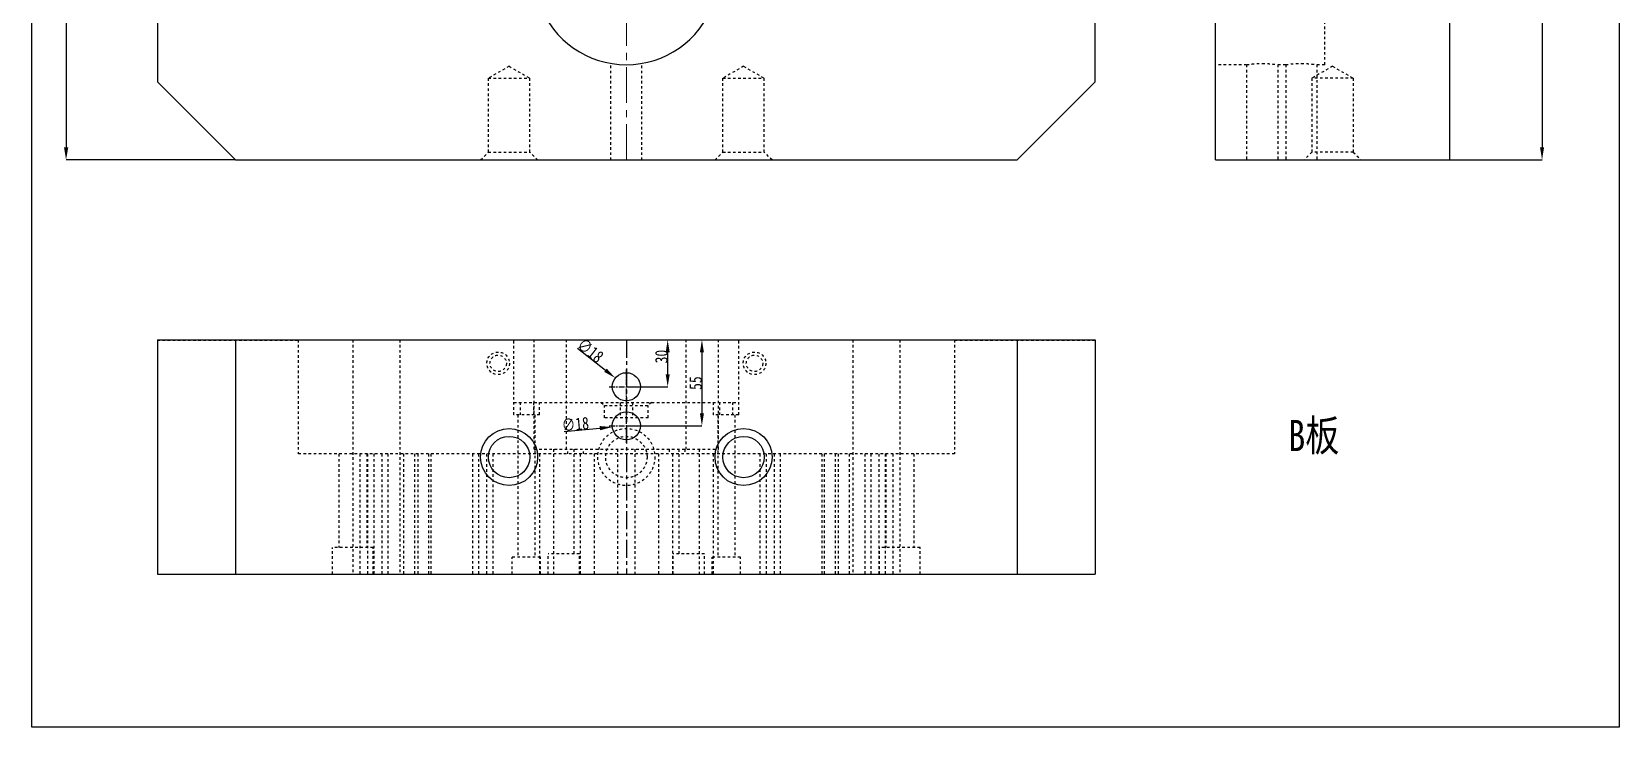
# Model space of a CAD drawing. Header units: millimetres. Extents: x 723 to 11228, y -2384 to 1578.
# Drawn here: x 7033 to 8049, y -1505 to -1060 of the extents above; entities that cross this region are included whole.
import ezdxf

# ---------------------------------------------------------------- set-up
doc = ezdxf.new("R2010")
doc.units = ezdxf.units.MM
doc.header["$LTSCALE"] = 16.335
doc.header["$PDMODE"] = 3
doc.header["$PDSIZE"] = 0.3125
doc.linetypes.add('CENTER', pattern=[0.6, 0.375, -0.075, 0.075, -0.075])
doc.linetypes.add('HIDDEN', pattern=[0.2, 0.1, -0.1])
doc.layers.get('0').update_dxf_attribs({"linetype": 'CONTINUOUS'})
doc.layers.get('Defpoints').update_dxf_attribs({"linetype": 'CONTINUOUS'})
doc.layers.add('DEFAULT_2', color=8, linetype='HIDDEN')
doc.layers.add('epin', color=13, linetype='CONTINUOUS', lineweight=9)
doc.styles.get("Standard").update_dxf_attribs({"font": 'txt', "width": 0.8})
doc.dimstyles.new('ISO-25', dxfattribs={"dimtxt": 8, "dimasz": 8, "dimexe": 0, "dimexo": 0, "dimgap": 0, "dimtad": 1, "dimtxsty": 'Standard', "dimcen": 0, "dimclrd": 4, "dimclre": 4, "dimclrt": 6, "dimadec": 0, "dimazin": 0, "dimtfac": 1, "dimtofl": 0, "dimtmove": 0, "dimatfit": 3, "dimfxl": 0, "dimarcsym": 0})

# ---------------------------------------------------------------- blocks, each defined once
blk = doc.blocks.new('*D264')
at = {"color": 4, "lineweight": -2}
for p, q in [((7428.2, -1256.9), (7439.9, -1256.9)), ((7439.9, -1278.9), (7439.9, -1264.9)), ((7413.5, -1286.9), (7439.9, -1286.9))]:
    blk.add_line(p, q, dxfattribs=at)
at = {"color": 4}
for points in [[(7438.6, -1264.9), (7441.2, -1264.9), (7439.9, -1256.9)], [(7438.6, -1278.9), (7441.2, -1278.9), (7439.9, -1286.9)]]:
    blk.add_solid(points, dxfattribs=at)
at = {"layer": 'Defpoints', "color": 0}
for p in [(7428.2, -1256.9), (7439.9, -1256.9), (7413.5, -1286.9)]:
    blk.add_point(p, dxfattribs=at)
at = {"color": 6, "insert": (7435.9, -1267.6), "char_height": 8, "attachment_point": 5, "rotation": 90}
blk.add_mtext('30', dxfattribs=at)
blk = doc.blocks.new('*D265')
at = {"color": 4, "lineweight": -2}
for p, q in [((7428.2, -1256.9), (7461.8, -1256.9)), ((7461.8, -1264.9), (7461.8, -1303.9)), ((7413.5, -1311.9), (7461.8, -1311.9))]:
    blk.add_line(p, q, dxfattribs=at)
at = {"color": 4}
for points in [[(7460.5, -1264.9), (7463.1, -1264.9), (7461.8, -1256.9)], [(7460.5, -1303.9), (7463.1, -1303.9), (7461.8, -1311.9)]]:
    blk.add_solid(points, dxfattribs=at)
at = {"layer": 'Defpoints', "color": 0}
for p in [(7428.2, -1256.9), (7413.5, -1311.9), (7461.8, -1311.9)]:
    blk.add_point(p, dxfattribs=at)
at = {"color": 6, "insert": (7457.8, -1284.6), "char_height": 8, "attachment_point": 5, "rotation": 90}
blk.add_mtext('55', dxfattribs=at)
blk = doc.blocks.new('*D289')
at = {"color": 4, "lineweight": -2}
for p, q in [((7163.5, -391.7), (7055, -391.7)), ((7055, -399.7), (7055, -1133.7)), ((7163.5, -1141.7), (7055, -1141.7))]:
    blk.add_line(p, q, dxfattribs=at)
at = {"color": 4}
for points in [[(7053.7, -399.7), (7056.4, -399.7), (7055, -391.7)], [(7053.7, -1133.7), (7056.4, -1133.7), (7055, -1141.7)]]:
    blk.add_solid(points, dxfattribs=at)
at = {"layer": 'Defpoints', "color": 0}
for p in [(7163.5, -391.7), (7055, -1141.7), (7163.5, -1141.7)]:
    blk.add_point(p, dxfattribs=at)
at = {"color": 6, "insert": (7051, -714.3), "char_height": 8, "attachment_point": 5, "rotation": 90}
blk.add_mtext('750', dxfattribs=at)
blk = doc.blocks.new('*D291')
at = {"color": 4, "lineweight": -2}
blk.add_line((7382.1, -1262.2), (7400.1, -1276.4), dxfattribs=at)
at = {"color": 4}
blk.add_solid([(7400.9, -1275.3), (7399.3, -1277.4), (7406.4, -1281.3)], dxfattribs=at)
at = {"layer": 'Defpoints', "color": 0}
for p in [(7406.4, -1281.3), (7420.5, -1292.5)]:
    blk.add_point(p, dxfattribs=at)
at = {"color": 6, "insert": (7390.4, -1263.7), "char_height": 8, "attachment_point": 5, "rotation": 321.7144}
blk.add_mtext('∅18', dxfattribs=at)
blk = doc.blocks.new('*D292')
at = {"color": 4, "lineweight": -2}
blk.add_line((7373.7, -1315.5), (7396.5, -1313.5), dxfattribs=at)
at = {"color": 4}
blk.add_solid([(7396.4, -1312.1), (7396.6, -1314.8), (7404.5, -1312.7)], dxfattribs=at)
at = {"layer": 'Defpoints', "color": 0}
for p in [(7404.5, -1312.7), (7422.4, -1311.1)]:
    blk.add_point(p, dxfattribs=at)
at = {"color": 6, "insert": (7380.8, -1310.9), "char_height": 8, "attachment_point": 5, "rotation": 5.1602}
blk.add_mtext('∅18', dxfattribs=at)
blk = doc.blocks.new('*D313')
at = {"color": 4, "lineweight": -2}
for p, q in [((7908.8, -391.7), (7999.3, -391.7)), ((7999.3, -399.7), (7999.3, -1133.7)), ((7940.3, -1141.7), (7999.3, -1141.7))]:
    blk.add_line(p, q, dxfattribs=at)
at = {"color": 4}
for points in [[(7998, -399.7), (8000.6, -399.7), (7999.3, -391.7)], [(7998, -1133.7), (8000.6, -1133.7), (7999.3, -1141.7)]]:
    blk.add_solid(points, dxfattribs=at)
at = {"layer": 'Defpoints', "color": 0}
for p in [(7908.8, -391.7), (7940.3, -1141.7), (7999.3, -1141.7)]:
    blk.add_point(p, dxfattribs=at)
at = {"color": 6, "insert": (7995.3, -729.2), "char_height": 8, "attachment_point": 5, "rotation": 90}
blk.add_mtext('750', dxfattribs=at)

msp = doc.modelspace()

# ---------------------------------------------------------------- linework, layer by layer
at = {"color": 7, "linetype": 'Continuous'}
for p, q in [((7940.277, -1141.744), (7940.277, -391.744)), ((7113.451, -441.744), (7113.451, -1091.744)), ((7713.451, -1091.744), (7713.451, -441.744)), ((7790.277, -1141.744), (7790.277, -855.768)), ((7113.451, -1091.744), (7163.451, -1141.744)), ((7663.451, -1141.744), (7713.451, -1091.744)), ((7163.451, -1141.744), (7663.451, -1141.744)), ((7790.277, -1141.744), (7940.277, -1141.744)), ((7113.451, -1256.924), (7113.451, -1406.924)), ((7113.451, -1256.924), (7713.451, -1256.924)), ((7163.451, -1256.924), (7163.451, -1406.924)), ((7663.451, -1256.924), (7663.451, -1406.924)), ((7713.451, -1256.924), (7713.451, -1406.924)), ((7113.451, -1406.924), (7713.451, -1406.924))]:
    msp.add_line(p, q, dxfattribs=at)
at = {"color": 1, "linetype": 'CENTER', "ltscale": 1.865932}
msp.add_line((7413.451, -1256.924), (7413.451, -1406.924), dxfattribs=at)
at = {"color": 1, "linetype": 'CENTER', "ltscale": 0.621977}
for p, q in [((7413.451, -1297.924), (7413.451, -1275.924)), ((7402.451, -1286.924), (7424.451, -1286.924)), ((7413.451, -1322.924), (7413.451, -1300.924)), ((7402.451, -1311.924), (7424.451, -1311.924))]:
    msp.add_line(p, q, dxfattribs=at)
msp.add_lwpolyline([(7033.048, -300.156), (8048.686, -300.156), (8048.686, -1504.937), (7033.048, -1504.937)], close=True)
at = {"color": 7, "linetype": 'Continuous'}
for centre, radius in [((7413.451, -1286.924), 9), ((7413.451, -1311.924), 9), ((7338.451, -1331.924), 18.25), ((7338.451, -1331.924), 13.25), ((7488.451, -1331.924), 18.25), ((7488.451, -1331.924), 13.25)]:
    msp.add_circle(centre, radius, dxfattribs=at)
msp.add_arc((7413.451, -1021.744), 59.03, 130.330471, 49.669529, dxfattribs=at)
at = {"layer": 'DEFAULT_2', "color": 8, "linetype": 'HIDDEN'}
for p, q in [((7860.277, -1080.772), (7860.277, -966.744)), ((7338.451, -1081.744), (7325.201, -1089.394)), ((7338.451, -1081.744), (7351.701, -1089.394)), ((7403.451, -1141.744), (7403.451, -1079.921)), ((7423.451, -1141.744), (7423.451, -1079.921)), ((7488.451, -1081.744), (7475.201, -1089.394)), ((7488.451, -1081.744), (7501.701, -1089.394)), ((7810.277, -1080.774), (7790.277, -1080.774)), ((7810.277, -1080.774), (7810.277, -1141.744)), ((7835.277, -1080.774), (7830.277, -1080.774)), ((7830.277, -1080.774), (7830.277, -1141.744)), ((7835.277, -1080.774), (7835.277, -1141.744)), ((7865.277, -1081.744), (7852.027, -1089.394)), ((7860.277, -1080.774), (7855.277, -1080.774)), ((7855.277, -1080.774), (7855.277, -1141.744)), ((7865.277, -1081.744), (7878.527, -1089.394)), ((7325.201, -1089.394), (7351.701, -1089.394)), ((7325.201, -1136.744), (7325.201, -1089.394)), ((7351.701, -1136.744), (7351.701, -1089.394)), ((7475.201, -1089.394), (7501.701, -1089.394)), ((7475.201, -1136.744), (7475.201, -1089.394)), ((7501.701, -1136.744), (7501.701, -1089.394)), ((7878.527, -1089.394), (7852.027, -1089.394)), ((7852.027, -1089.394), (7852.027, -1136.744)), ((7878.527, -1089.394), (7878.527, -1136.744)), ((7320.201, -1141.744), (7325.201, -1136.744)), ((7325.201, -1136.744), (7351.701, -1136.744)), ((7356.701, -1141.744), (7351.701, -1136.744)), ((7470.201, -1141.744), (7475.201, -1136.744)), ((7475.201, -1136.744), (7501.701, -1136.744)), ((7506.701, -1141.744), (7501.701, -1136.744)), ((7852.027, -1136.744), (7847.027, -1141.744)), ((7878.527, -1136.744), (7852.027, -1136.744)), ((7878.527, -1136.744), (7883.527, -1141.744)), ((7113.451, -1257.024), (7203.451, -1257.024)), ((7203.451, -1256.924), (7203.451, -1329.924)), ((7238.451, -1256.924), (7238.451, -1406.924)), ((7268.451, -1256.924), (7268.451, -1406.924)), ((7285.635, -1256.924), (7285.635, -1257.024)), ((7297.635, -1257.024), (7285.635, -1257.024)), ((7297.635, -1256.924), (7297.635, -1257.024)), ((7323.926, -1256.924), (7323.926, -1257.024)), ((7335.926, -1257.024), (7323.926, -1257.024)), ((7335.926, -1256.924), (7335.926, -1257.024)), ((7341.451, -1304.924), (7341.451, -1256.924)), ((7354.421, -1326.924), (7354.421, -1256.924)), ((7375.247, -1326.924), (7375.247, -1256.924)), ((7451.655, -1326.924), (7451.655, -1256.924)), ((7472.481, -1326.924), (7472.481, -1256.924)), ((7485.451, -1304.924), (7485.451, -1256.924)), ((7490.977, -1256.924), (7490.977, -1257.024)), ((7502.977, -1257.024), (7490.977, -1257.024)), ((7502.977, -1256.924), (7502.977, -1257.024)), ((7529.268, -1256.924), (7529.268, -1257.024)), ((7541.268, -1257.024), (7529.268, -1257.024)), ((7541.268, -1256.924), (7541.268, -1257.024)), ((7558.451, -1256.924), (7558.451, -1406.924)), ((7588.451, -1256.924), (7588.451, -1406.924)), ((7623.451, -1256.924), (7623.451, -1329.924)), ((7623.451, -1257.024), (7713.451, -1257.024)), ((7341.451, -1296.924), (7485.451, -1296.924)), ((7345.451, -1296.924), (7345.451, -1304.924)), ((7353.951, -1296.924), (7353.951, -1304.924)), ((7357.951, -1304.924), (7357.951, -1296.924)), ((7397.451, -1296.924), (7399.451, -1298.924)), ((7399.451, -1306.824), (7399.451, -1298.924)), ((7399.451, -1298.924), (7427.451, -1298.924)), ((7409.451, -1296.924), (7409.451, -1306.824)), ((7417.451, -1296.924), (7417.451, -1306.824)), ((7429.451, -1296.924), (7427.451, -1298.924)), ((7427.451, -1306.824), (7427.451, -1298.924)), ((7468.951, -1296.924), (7468.951, -1304.924)), ((7472.951, -1296.924), (7472.951, -1304.924)), ((7481.451, -1296.924), (7481.451, -1304.924)), ((7357.951, -1304.924), (7341.451, -1304.924)), ((7343.951, -1304.924), (7343.951, -1395.924)), ((7354.951, -1304.924), (7354.951, -1395.924)), ((7427.451, -1306.824), (7399.451, -1306.824)), ((7485.451, -1304.924), (7468.951, -1304.924)), ((7471.951, -1304.924), (7471.951, -1395.924)), ((7482.951, -1304.924), (7482.951, -1395.924)), ((7623.451, -1329.924), (7203.451, -1329.924)), ((7229.451, -1329.924), (7229.451, -1389.924)), ((7242.951, -1329.924), (7242.951, -1406.924)), ((7247.451, -1329.924), (7247.451, -1389.924)), ((7247.951, -1329.924), (7247.951, -1406.924)), ((7251.951, -1329.924), (7251.951, -1406.924)), ((7256.951, -1329.924), (7256.951, -1406.924)), ((7260.951, -1329.924), (7260.951, -1406.924)), ((7270.951, -1329.924), (7270.951, -1406.924)), ((7277.951, -1329.924), (7277.951, -1406.924)), ((7279.951, -1329.924), (7279.951, -1406.924)), ((7286.951, -1329.924), (7286.951, -1406.924)), ((7288.451, -1329.924), (7288.451, -1406.924)), ((7314.951, -1329.924), (7314.951, -1406.924)), ((7318.951, -1329.924), (7318.951, -1406.924)), ((7323.951, -1329.924), (7323.951, -1406.924)), ((7327.951, -1329.924), (7327.951, -1406.924)), ((7354.422, -1326.924), (7472.481, -1326.924)), ((7357.951, -1329.924), (7357.951, -1406.924)), ((7366.951, -1326.924), (7366.951, -1406.924)), ((7376.035, -1329.924), (7376.035, -1326.924)), ((7379.951, -1326.924), (7379.951, -1393.924)), ((7383.951, -1329.924), (7383.951, -1406.924)), ((7386.013, -1329.924), (7386.013, -1326.924)), ((7392.951, -1329.924), (7392.951, -1406.924)), ((7407.951, -1406.924), (7407.951, -1326.924)), ((7418.951, -1326.924), (7418.951, -1406.924)), ((7433.951, -1329.924), (7433.951, -1406.924)), ((7440.89, -1326.924), (7440.89, -1329.924)), ((7442.951, -1329.924), (7442.951, -1406.924)), ((7446.951, -1326.924), (7446.951, -1393.924)), ((7450.868, -1326.924), (7450.868, -1329.924)), ((7459.951, -1326.924), (7459.951, -1406.924)), ((7468.951, -1329.924), (7468.951, -1406.924)), ((7498.951, -1329.924), (7498.951, -1406.924)), ((7502.951, -1329.924), (7502.951, -1406.924)), ((7507.951, -1329.924), (7507.951, -1406.924)), ((7511.951, -1329.924), (7511.951, -1406.924)), ((7538.451, -1329.924), (7538.451, -1406.924)), ((7539.951, -1329.924), (7539.951, -1406.924)), ((7546.951, -1329.924), (7546.951, -1406.924)), ((7548.951, -1329.924), (7548.951, -1406.924)), ((7555.951, -1329.924), (7555.951, -1406.924)), ((7565.951, -1329.924), (7565.951, -1406.924)), ((7569.951, -1329.924), (7569.951, -1406.924)), ((7574.951, -1329.924), (7574.951, -1406.924)), ((7578.951, -1329.924), (7578.951, -1406.924)), ((7579.451, -1329.924), (7579.451, -1389.924)), ((7583.951, -1329.924), (7583.951, -1406.924)), ((7597.451, -1329.924), (7597.451, -1389.924)), ((7225.451, -1406.924), (7225.451, -1389.924)), ((7251.451, -1389.924), (7225.451, -1389.924)), ((7251.451, -1406.924), (7251.451, -1389.924)), ((7601.451, -1389.924), (7575.451, -1389.924)), ((7575.451, -1406.924), (7575.451, -1389.924)), ((7601.451, -1406.924), (7601.451, -1389.924)), ((7340.451, -1406.924), (7340.451, -1395.924)), ((7358.451, -1395.924), (7340.451, -1395.924)), ((7358.451, -1406.924), (7358.451, -1395.924)), ((7383.451, -1393.924), (7363.451, -1393.924)), ((7363.451, -1406.924), (7363.451, -1393.924)), ((7383.451, -1406.924), (7383.451, -1393.924)), ((7463.451, -1393.924), (7443.451, -1393.924)), ((7443.451, -1406.924), (7443.451, -1393.924)), ((7463.451, -1406.924), (7463.451, -1393.924)), ((7486.451, -1395.924), (7468.451, -1395.924)), ((7468.451, -1406.924), (7468.451, -1395.924)), ((7486.451, -1406.924), (7486.451, -1395.924))]:
    msp.add_line(p, q, dxfattribs=at)
for centre, radius in [((7331.451, -1271.924), 7.25), ((7331.451, -1271.924), 5.25), ((7495.451, -1271.924), 7.25), ((7495.451, -1271.924), 5.25), ((7413.451, -1331.924), 18.25), ((7413.451, -1331.924), 13.25)]:
    msp.add_circle(centre, radius, dxfattribs=at)
for points, knots in [([(7810.277, -1080.774), (7810.261, -1080.774), (7810.404, -1080.757), (7810.473, -1080.739), (7810.753, -1080.697), (7811.226, -1080.619), (7812.075, -1080.494), (7813.862, -1080.259), (7816.639, -1079.999), (7819, -1079.921), (7820.277, -1079.921)], [0, 0, 0, 0, 0.0049017, 0.0194869, 0.04357483, 0.07695913, 0.1699604, 0.29464297, 0.61844741, 1, 1, 1, 1]), ([(7820.277, -1079.921), (7820.928, -1079.921), (7822.206, -1079.943), (7824.06, -1080.035), (7825.766, -1080.172), (7827.065, -1080.312), (7827.982, -1080.428), (7828.564, -1080.508), (7829.067, -1080.581), (7829.485, -1080.645), (7829.779, -1080.692), (7829.969, -1080.723), (7830.077, -1080.741), (7830.158, -1080.753), (7830.226, -1080.769), (7830.249, -1080.764), (7830.279, -1080.778), (7830.277, -1080.774)], [0, 0, 0, 0, 0.1943367, 0.38157322, 0.55400611, 0.70538564, 0.77140151, 0.83006064, 0.88076944, 0.92304952, 0.95642793, 0.96964664, 0.98051304, 0.98900439, 0.99509788, 0.9987707, 1, 1, 1, 1]), ([(7835.277, -1080.774), (7835.261, -1080.774), (7835.404, -1080.757), (7835.473, -1080.739), (7835.753, -1080.697), (7836.226, -1080.619), (7837.075, -1080.494), (7838.862, -1080.259), (7841.639, -1079.999), (7844, -1079.921), (7845.277, -1079.921)], [0, 0, 0, 0, 0.0049017, 0.0194869, 0.04357483, 0.07695913, 0.1699604, 0.29464297, 0.61844741, 1, 1, 1, 1]), ([(7845.277, -1079.921), (7845.928, -1079.921), (7847.206, -1079.943), (7849.06, -1080.035), (7850.766, -1080.172), (7852.065, -1080.312), (7852.982, -1080.428), (7853.564, -1080.508), (7854.067, -1080.581), (7854.485, -1080.645), (7854.779, -1080.692), (7854.969, -1080.723), (7855.077, -1080.741), (7855.158, -1080.753), (7855.226, -1080.769), (7855.249, -1080.764), (7855.279, -1080.778), (7855.277, -1080.774)], [0, 0, 0, 0, 0.1943367, 0.38157322, 0.55400611, 0.70538564, 0.77140151, 0.83006064, 0.88076944, 0.92304952, 0.95642793, 0.96964664, 0.98051304, 0.98900439, 0.99509788, 0.9987707, 1, 1, 1, 1])]:
    msp.add_open_spline(points, degree=3, knots=knots, dxfattribs=at)
at = {"layer": 'epin', "color": 1, "linetype": 'CENTER', "ltscale": 3.731864}
msp.add_line((7413.451, -1141.744), (7413.451, -391.744), dxfattribs=at)

# ---------------------------------------------------------------- texts
at = {"insert": (7836.927, -1308.13), "char_height": 20, "width": 184.4869, "attachment_point": 1}
msp.add_mtext('{\\fSimSun|b0|i0|c134|p2;B板}', dxfattribs=at)

# ---------------------------------------------------------------- dimensions: what is measured, and where the dimension line sits
for base, p1, p2, picture, middle in [((7055.045, -1141.744), (7163.451, -391.744), (7163.451, -1141.744), '*D289', (7055.045, -714.345)), ((7999.308, -1141.744), (7908.811, -391.744), (7940.277, -1141.744), '*D313', (7999.308, -729.199)), ((7439.916, -1256.924), (7413.451, -1286.924), (7428.226, -1256.924), '*D264', (7439.916, -1267.585)), ((7461.786, -1311.924), (7428.226, -1256.924), (7413.451, -1311.924), '*D265', (7461.786, -1284.57))]:
    dim = msp.add_linear_dim(base=base, p1=p1, p2=p2, angle=90, dimstyle='ISO-25', override={"dimfxl": 1.25, "dimarcsym": 1})
    dim.commit()
    dim.dimension.update_dxf_attribs({"geometry": picture, "text_midpoint": middle, "dimtype": 160})
for p1, p2, picture, middle in [((7420.516, -1292.5), (7406.387, -1281.348), '*D291', (7390.446, -1263.669)), ((7422.415, -1311.115), (7404.488, -1312.734), '*D292', (7380.757, -1310.86))]:
    dim = msp.add_diameter_dim_2p(p1=p1, p2=p2, dimstyle='ISO-25', override={"dimfxl": 1.25, "dimarcsym": 1})
    dim.commit()
    dim.dimension.update_dxf_attribs({"geometry": picture, "text_midpoint": middle})

doc.saveas('drawing.dxf')
